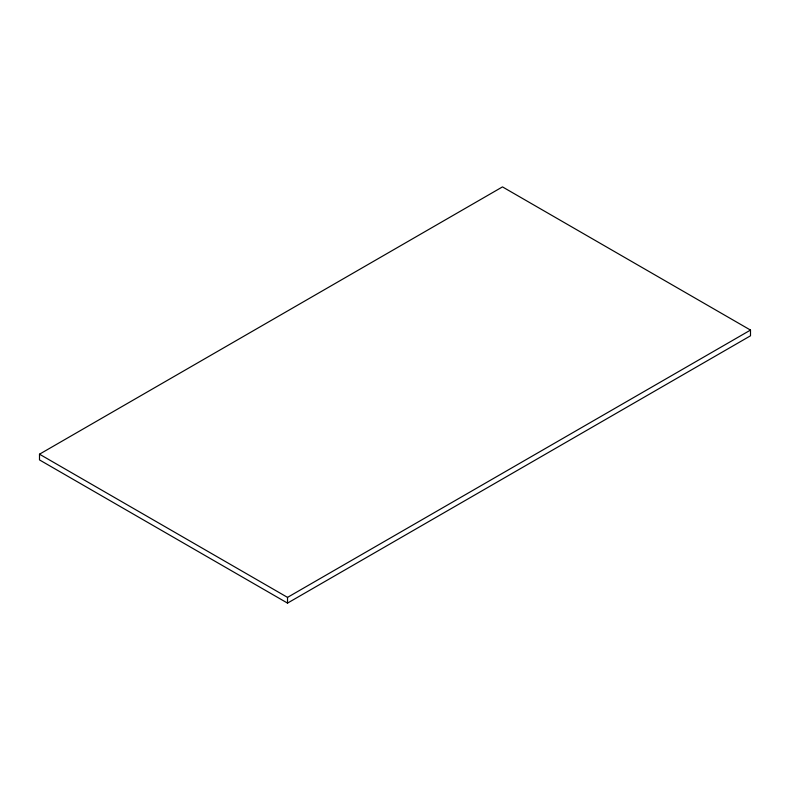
<?xml version="1.0" encoding="UTF-8"?>
<svg xmlns="http://www.w3.org/2000/svg" width="790" height="790" viewBox="0 0 790 790"><rect width="100%" height="100%" fill="white"/><g stroke="black" fill="none" stroke-linecap="round" stroke-linejoin="round"><path stroke-width="1.19" d="M39.5 454.191L502.479 186.894L750.5 330.082L750.5 335.809L287.521 603.106L39.5 459.918L39.5 454.191L287.521 597.378L750.5 330.082M287.521 597.378L287.521 603.106"/></g></svg>
